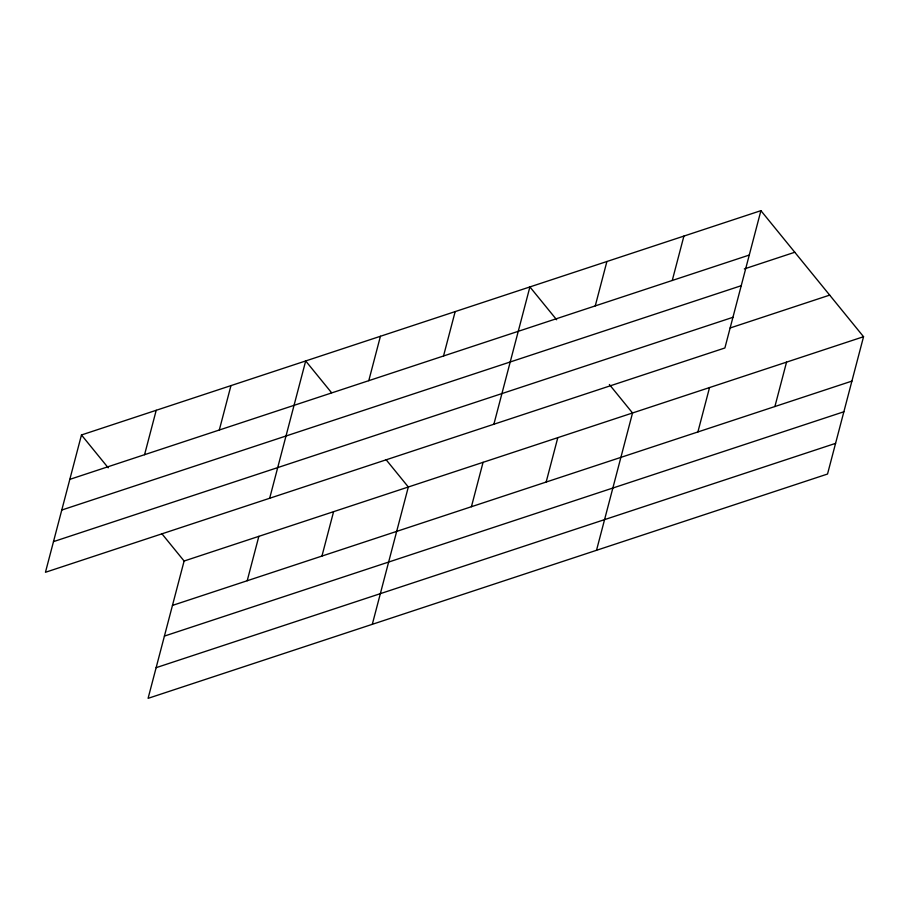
<?xml version="1.0" encoding="UTF-8"?>
<svg xmlns="http://www.w3.org/2000/svg" width="909" height="909" viewBox="0 0 909 909"><rect width="100%" height="100%" fill="white"/><g stroke="black" fill="none" stroke-linecap="round" stroke-linejoin="round"><path stroke-width="1.36" d="M81.469 434.968L45.45 572.284L724.893 347.977L760.913 210.661L81.469 434.968L108.216 467.817M144.565 454.693L156.212 410.3M161.825 533.663L184.107 561.023L148.087 698.339L827.531 474.032L863.55 336.716L760.913 210.661M219.308 430.014L230.954 385.621M247.203 580.749L258.849 536.355M269.666 498.268L305.685 360.953L331.535 392.688M321.945 556.069L333.592 511.676M368.781 380.666L380.428 336.273M372.304 624.324L408.323 486.997L386.041 459.636M443.524 355.987L455.17 311.594M471.419 506.722L483.065 462.329M493.882 424.242L529.902 286.926L556.649 319.763M546.161 482.043L557.808 437.649M595.259 305.89L606.905 261.497M596.52 550.297L632.539 412.981L609.371 384.518M672.262 280.472L683.909 236.079M697.896 431.945L709.543 387.552M774.9 406.528L786.546 362.134M69.834 479.361L749.266 255.054M744.335 268.916L794.784 252.259M61.778 510.029L741.221 285.71M53.495 541.628L732.938 317.309M730.109 327.99L829.678 295.118M184.107 561.023L863.55 336.716M172.46 605.417L851.903 381.11M164.415 636.084L843.859 411.766M156.132 667.672L835.576 443.365"/></g></svg>
